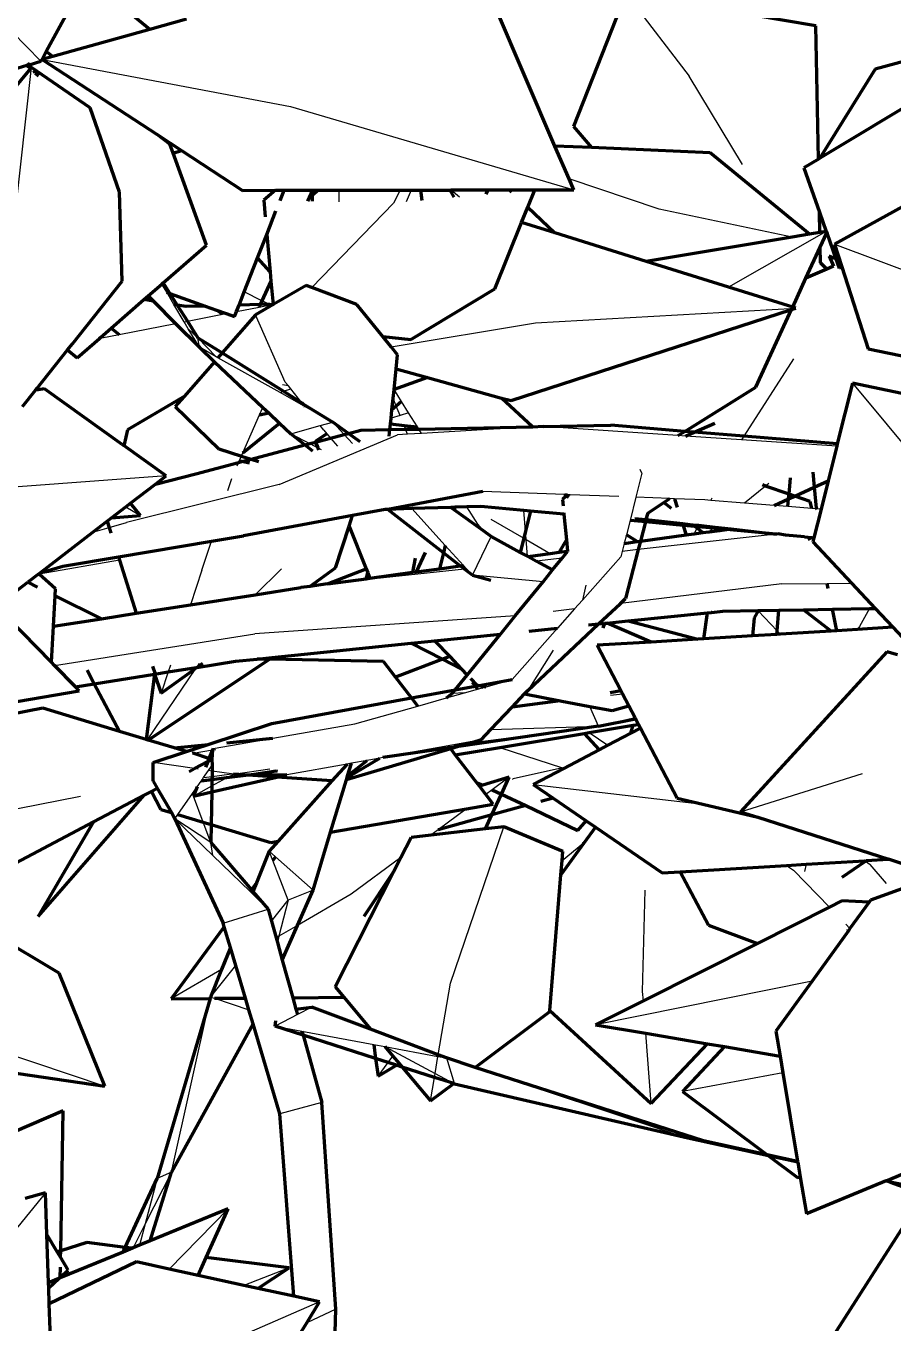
# Model space of a CAD drawing. Header units: millimetres. Extents: x 4307 to 31003, y 2809 to 20009.
# Drawn here: x 7065 to 7125.1, y 7871.9 to 7961.8 of the extents above; entities that cross this region are included whole.
import ezdxf

# ---------------------------------------------------------------- set-up
doc = ezdxf.new("R2010")
doc.units = ezdxf.units.MM
doc.layers.add('ProfileEdges', color=7, linetype='Continuous')

msp = doc.modelspace()

# ---------------------------------------------------------------- linework, layer by layer
for p, q in [((7066.012, 7959.358), (7061.612, 7963.813)), ((7106.583, 7964.051), (7110.988, 7958.329)), ((7066.105, 7959.484), (7083.318, 7956.216)), ((7064.2, 7948.463), (7065.347, 7958.92)), ((7114.673, 7952.21), (7110.988, 7958.329)), ((7083.318, 7956.216), (7102.972, 7950.451)), ((7108.899, 7949.116), (7102.646, 7951.208)), ((7086.694, 7949.61), (7086.694, 7950.419)), ((7090.927, 7950.428), (7090.458, 7949.52)), ((7091.69, 7950.429), (7091.344, 7949.605)), ((7094.461, 7950.435), (7095.039, 7949.963)), ((7084.792, 7943.679), (7090.458, 7949.52)), ((7118.116, 7947.171), (7108.899, 7949.116)), ((7120.488, 7947.565), (7113.695, 7943.707)), ((7121.062, 7946.682), (7130.467, 7943.16)), ((7121.381, 7945.024), (7121.548, 7945.176)), ((7074.734, 7943.339), (7074.394, 7943.911)), ((7075.239, 7942.489), (7074.734, 7943.339)), ((7081.344, 7942.758), (7080.114, 7943.375)), ((7075.948, 7941.296), (7075.239, 7942.489)), ((7079.576, 7942.007), (7081.141, 7942.314)), ((7081.141, 7942.314), (7081.922, 7942.467)), ((7081.843, 7942.507), (7081.344, 7942.758)), ((7100.31, 7941.213), (7118.387, 7942.242)), ((7075.948, 7941.296), (7076.172, 7941.34)), ((7076.172, 7941.34), (7078.597, 7941.815)), ((7078.597, 7941.815), (7078.854, 7941.866)), ((7082.959, 7937.115), (7080.897, 7941.779)), ((7071.432, 7940.411), (7075.357, 7941.18)), ((7076.235, 7940.813), (7075.948, 7941.296)), ((7076.905, 7940.177), (7076.235, 7940.813)), ((7077.001, 7939.525), (7076.235, 7940.813)), ((7090.296, 7939.563), (7100.31, 7941.213)), ((7068.198, 7939.777), (7068.309, 7939.799)), ((7070.071, 7940.144), (7070.241, 7940.178)), ((7070.241, 7940.178), (7070.146, 7940.21)), ((7070.241, 7940.178), (7071.432, 7940.411)), ((7078.166, 7938.873), (7076.905, 7940.177)), ((7077.001, 7939.525), (7076.905, 7940.177)), ((7078.166, 7938.873), (7077.001, 7939.525)), ((7078.292, 7938.802), (7078.166, 7938.873)), ((7082.598, 7936.394), (7078.292, 7938.802)), ((7118.208, 7938.717), (7114.759, 7933.36)), ((7083.178, 7936.843), (7082.779, 7936.933)), ((7083.178, 7936.843), (7082.959, 7937.115)), ((7083.338, 7936.643), (7083.178, 7936.843)), ((7122.307, 7937.048), (7127.516, 7930.757)), ((7082.598, 7936.394), (7082.842, 7936.476)), ((7084.117, 7935.544), (7082.598, 7936.394)), ((7082.842, 7936.476), (7083.338, 7936.643)), ((7084.109, 7935.686), (7083.338, 7936.643)), ((7090.661, 7935.449), (7090.442, 7935.992)), ((7091.028, 7935.771), (7090.516, 7936.596)), ((7081.171, 7934.842), (7081.399, 7935.36)), ((7084.247, 7935.471), (7084.117, 7935.544)), ((7084.247, 7935.471), (7084.181, 7935.596)), ((7084.247, 7935.471), (7086.265, 7934.342)), ((7090.921, 7934.802), (7090.661, 7935.449)), ((7091.515, 7934.986), (7091.028, 7935.771)), ((7080.015, 7932.207), (7081.171, 7934.842)), ((7085.389, 7934.096), (7086.265, 7934.342)), ((7086.265, 7934.342), (7087.053, 7933.476)), ((7090.921, 7934.802), (7090.304, 7934.61)), ((7091.515, 7934.986), (7090.921, 7934.802)), ((7092.126, 7934.002), (7091.515, 7934.986)), ((7082.548, 7930.01), (7090.749, 7933.466)), ((7083.342, 7933.521), (7085.389, 7934.096)), ((7083.342, 7933.521), (7084.661, 7932.846)), ((7085.639, 7933.785), (7085.389, 7934.096)), ((7085.639, 7933.785), (7085.852, 7933.53)), ((7085.852, 7933.53), (7086.105, 7933.227)), ((7086.105, 7933.227), (7086.578, 7932.66)), ((7087.053, 7933.476), (7087.614, 7932.86)), ((7091.444, 7933.505), (7090.749, 7933.466)), ((7091.308, 7933.842), (7091.2, 7934.11)), ((7091.444, 7933.505), (7091.308, 7933.842)), ((7092.401, 7933.558), (7091.444, 7933.505)), ((7092.214, 7933.86), (7092.126, 7934.002)), ((7092.401, 7933.558), (7092.214, 7933.86)), ((7100.11, 7934.018), (7092.401, 7933.558)), ((7110.198, 7933.403), (7100.848, 7934.032)), ((7110.716, 7933.368), (7110.198, 7933.403)), ((7114.596, 7933.107), (7110.716, 7933.368)), ((7114.759, 7933.36), (7114.596, 7933.107)), ((7071.732, 7932.729), (7071.77, 7932.742)), ((7084.661, 7932.846), (7085.213, 7932.564)), ((7085.213, 7932.564), (7085.45, 7932.443)), ((7121.213, 7932.662), (7114.596, 7933.107)), ((7079.625, 7931.318), (7079.725, 7931.546)), ((7079.725, 7931.546), (7079.767, 7931.642)), ((7079.767, 7931.642), (7079.917, 7931.983)), ((7079.917, 7931.983), (7080.015, 7932.207)), ((7074.691, 7930.611), (7063.151, 7929.751)), ((7107.696, 7930.798), (7107.279, 7929.131)), ((7107.696, 7930.798), (7107.57, 7931.056)), ((7082.548, 7930.01), (7071.957, 7927.38)), ((7078.978, 7929.593), (7079.252, 7930.438)), ((7116.276, 7929.908), (7114.816, 7928.725)), ((7116.493, 7930.085), (7116.276, 7929.908)), ((7102.32, 7929.32), (7096.657, 7929.536)), ((7102.19, 7928.976), (7102.525, 7929.187)), ((7102.55, 7929.311), (7102.32, 7929.32)), ((7102.525, 7929.187), (7102.712, 7929.305)), ((7102.712, 7929.305), (7102.55, 7929.311)), ((7106.107, 7929.176), (7102.712, 7929.305)), ((7107.279, 7929.131), (7106.876, 7927.523)), ((7109.647, 7929.04), (7107.279, 7929.131)), ((7109.969, 7929.028), (7109.647, 7929.04)), ((7112.053, 7928.949), (7109.969, 7929.028)), ((7112.484, 7928.914), (7112.053, 7928.949)), ((7112.484, 7928.914), (7112.567, 7929.08)), ((7114.816, 7928.725), (7112.484, 7928.914)), ((7116.878, 7928.558), (7114.816, 7928.725)), ((7071.909, 7928.472), (7072.923, 7927.868)), ((7091.732, 7928.34), (7094.058, 7925.787)), ((7096.311, 7927.257), (7095.563, 7928.463)), ((7099.51, 7928.214), (7099.506, 7928.26)), ((7099.622, 7926.767), (7099.51, 7928.214)), ((7117.829, 7928.481), (7116.878, 7928.558)), ((7119.479, 7928.347), (7117.829, 7928.481)), ((7119.841, 7928.318), (7119.479, 7928.347)), ((7120.124, 7928.295), (7119.841, 7928.318)), ((7069.612, 7926.705), (7070.743, 7927.03)), ((7070.743, 7927.03), (7071.957, 7927.38)), ((7096.716, 7926.79), (7096.311, 7927.257)), ((7097.211, 7927.619), (7099.504, 7926.285)), ((7106.876, 7927.523), (7106.627, 7926.53)), ((7111.33, 7926.592), (7111.525, 7926.985)), ((7111.525, 7926.985), (7111.574, 7927.083)), ((7111.574, 7927.083), (7111.623, 7927.182)), ((7112.663, 7926.98), (7112.357, 7926.732)), ((7112.761, 7927.059), (7112.663, 7926.98)), ((7077.184, 7924.073), (7077.837, 7926.08)), ((7095.94, 7923.72), (7097.236, 7926.414)), ((7099.504, 7926.285), (7099.666, 7926.191)), ((7099.666, 7926.191), (7099.622, 7926.767)), ((7099.666, 7926.191), (7101.328, 7925.225)), ((7099.756, 7925.041), (7099.666, 7926.191)), ((7106.627, 7926.53), (7106.476, 7925.928)), ((7117.009, 7926.573), (7107.442, 7925.496)), ((7094.058, 7925.787), (7095.318, 7924.403)), ((7106.337, 7925.371), (7106.244, 7925.002)), ((7106.476, 7925.928), (7106.337, 7925.371)), ((7107.442, 7925.496), (7106.337, 7925.371)), ((7071.452, 7924.769), (7065.9, 7923.795)), ((7095.318, 7924.403), (7095.543, 7924.156)), ((7102.163, 7924.902), (7100.379, 7924.701)), ((7106.244, 7925.002), (7103.582, 7922.002)), ((7077.184, 7924.073), (7076.384, 7921.668)), ((7080.864, 7922.367), (7082.699, 7924.164)), ((7095.4, 7924.14), (7085.895, 7923.115)), ((7095.543, 7924.156), (7095.4, 7924.14)), ((7095.543, 7924.156), (7095.94, 7923.72)), ((7100.839, 7923.272), (7095.94, 7923.72)), ((7103.818, 7923.037), (7103.582, 7922.002)), ((7117.394, 7923.114), (7106.203, 7921.763)), ((7117.394, 7923.114), (7120.546, 7923.158)), ((7120.546, 7923.158), (7122.233, 7923.181)), ((7103.582, 7922.002), (7103.03, 7921.38)), ((7106.203, 7921.763), (7106.066, 7921.747)), ((7098.909, 7920.897), (7080.854, 7919.655)), ((7103.03, 7921.38), (7101.552, 7921.202)), ((7103.03, 7921.38), (7101.85, 7920.051)), ((7115.756, 7921.246), (7115.731, 7921.271)), ((7117.08, 7919.868), (7115.756, 7921.246)), ((7123.49, 7921.41), (7122.794, 7920.166)), ((7101.85, 7920.051), (7098.698, 7916.5)), ((7104.985, 7920.298), (7105.075, 7920.382)), ((7117.302, 7919.637), (7117.08, 7919.868)), ((7122.794, 7920.166), (7122.654, 7919.963)), ((7066.956, 7917.461), (7080.854, 7919.655)), ((7101.545, 7918.527), (7099.784, 7915.734)), ((7076.744, 7917.265), (7073.375, 7912.316)), ((7074.992, 7917.485), (7074.834, 7917.011)), ((7076.974, 7917.604), (7076.834, 7917.33)), ((7074.834, 7917.011), (7074.347, 7915.547)), ((7096.892, 7915.989), (7098.698, 7916.5)), ((7094.143, 7915.211), (7095.384, 7915.562)), ((7095.384, 7915.562), (7094.547, 7915.53)), ((7095.384, 7915.562), (7096.303, 7915.822)), ((7096.303, 7915.822), (7096.557, 7915.894)), ((7096.557, 7915.894), (7096.892, 7915.989)), ((7105.522, 7915.415), (7106.359, 7915.492)), ((7087.782, 7913.412), (7092.153, 7914.648)), ((7092.153, 7914.648), (7094.143, 7915.211)), ((7104.697, 7913.247), (7104.098, 7914.628)), ((7107.229, 7913.828), (7104.697, 7913.247)), ((7082.103, 7912.428), (7087.782, 7913.412)), ((7095.961, 7912.131), (7104.697, 7913.247)), ((7097.22, 7913.017), (7104.697, 7913.247)), ((7104.042, 7912.81), (7105.339, 7911.938)), ((7077.914, 7911.608), (7078.137, 7911.646)), ((7077.957, 7911.71), (7082.103, 7912.428)), ((7094.269, 7911.895), (7089.731, 7911.078)), ((7094.658, 7911.965), (7094.269, 7911.895)), ((7096.548, 7912.305), (7094.658, 7911.965)), ((7094.658, 7911.965), (7095.961, 7912.131)), ((7097.837, 7911.782), (7102.184, 7910.358)), ((7076.675, 7910.318), (7073.808, 7910.732)), ((7076.57, 7911.383), (7077.914, 7911.608)), ((7088.644, 7910.883), (7087.548, 7910.685)), ((7089.511, 7911.039), (7088.644, 7910.883)), ((7089.731, 7911.078), (7089.511, 7911.039)), ((7076.92, 7910.283), (7076.675, 7910.318)), ((7077.295, 7909.684), (7077.64, 7910.179)), ((7077.64, 7910.179), (7077.894, 7910.543)), ((7077.886, 7910.143), (7077.64, 7910.179)), ((7077.879, 7909.764), (7079.239, 7909.948)), ((7079.239, 7909.948), (7077.886, 7910.143)), ((7079.038, 7909.749), (7079.368, 7909.93)), ((7080.111, 7909.878), (7079.038, 7909.749)), ((7079.368, 7909.93), (7079.239, 7909.948)), ((7079.368, 7909.93), (7081.883, 7910.307)), ((7082.336, 7910.145), (7080.111, 7909.878)), ((7087.246, 7910.631), (7083.076, 7909.881)), ((7087.548, 7910.685), (7087.246, 7910.631)), ((7102.184, 7910.358), (7098.764, 7909.595)), ((7102.184, 7910.358), (7102.278, 7910.327)), ((7114.531, 7907.324), (7123.011, 7909.962)), ((7075.514, 7907.131), (7076.859, 7909.059)), ((7076.591, 7908.411), (7077.866, 7909.108)), ((7076.859, 7909.059), (7077.128, 7909.445)), ((7077.128, 7909.445), (7077.185, 7909.527)), ((7077.185, 7909.527), (7077.295, 7909.684)), ((7077.876, 7909.61), (7077.185, 7909.527)), ((7077.295, 7909.684), (7077.879, 7909.764)), ((7077.866, 7909.108), (7078.891, 7909.669)), ((7079.038, 7909.749), (7077.876, 7909.61)), ((7078.891, 7909.669), (7079.038, 7909.749)), ((7098.485, 7909.717), (7097.31, 7908.845)), ((7098.715, 7909.589), (7098.764, 7909.595)), ((7100.161, 7909.213), (7111.934, 7907.841)), ((7061.015, 7906.885), (7068.753, 7908.41)), ((7077.264, 7906.605), (7076.591, 7908.411)), ((7097.31, 7908.845), (7096.866, 7908.515)), ((7095.532, 7907.526), (7093.567, 7906.068)), ((7075.308, 7906.835), (7075.514, 7907.131)), ((7077.792, 7905.19), (7075.308, 7906.835)), ((7077.93, 7904.292), (7075.308, 7906.835)), ((7077.792, 7905.19), (7077.264, 7906.605)), ((7094.411, 7895.426), (7098.124, 7906.275)), ((7093.567, 7906.068), (7093.068, 7905.698)), ((7077.93, 7904.292), (7077.792, 7905.19)), ((7082.098, 7903.939), (7081.848, 7904.585)), ((7081.848, 7904.585), (7082.287, 7904.196)), ((7102.161, 7903.935), (7103.591, 7905.116)), ((7080.515, 7901.785), (7077.93, 7904.292)), ((7083.169, 7901.179), (7082.098, 7903.939)), ((7082.287, 7904.196), (7084.887, 7901.892)), ((7090.98, 7904.149), (7087.539, 7901.596)), ((7117.74, 7903.598), (7118.214, 7903.28)), ((7119.089, 7903.679), (7118.977, 7903.169)), ((7123.198, 7903.884), (7123.532, 7903.653)), ((7124.666, 7902.339), (7123.532, 7903.653)), ((7118.214, 7903.28), (7120.703, 7900.699)), ((7080.662, 7901.644), (7080.515, 7901.785)), ((7084.887, 7901.892), (7083.169, 7901.179)), ((7107.75, 7894.854), (7107.936, 7901.873)), ((7081.763, 7900.576), (7080.662, 7901.644)), ((7081.999, 7899.727), (7083.169, 7901.179)), ((7083.169, 7901.179), (7082.524, 7898.688)), ((7087.539, 7901.596), (7083.809, 7899.433)), ((7078.653, 7899.588), (7081.763, 7900.576)), ((7083.809, 7899.433), (7082.524, 7898.688)), ((7121.841, 7899.519), (7122.133, 7899.215)), ((7082.524, 7898.688), (7082.321, 7898.571)), ((7082.524, 7898.688), (7082.41, 7898.25)), ((7078.537, 7896.377), (7075.056, 7894.358)), ((7077.769, 7894.473), (7079.528, 7896.657)), ((7119.498, 7895.579), (7104.475, 7892.547)), ((7093.57, 7890.467), (7094.411, 7895.426)), ((7107.799, 7894.217), (7107.75, 7894.854)), ((7075.066, 7882.337), (7077.748, 7894.381)), ((7077.769, 7894.473), (7078.04, 7894.383)), ((7078.04, 7894.383), (7080.442, 7893.59)), ((7084.801, 7893.769), (7083.802, 7893.253)), ((7083.802, 7893.253), (7082.268, 7892.461)), ((7082.268, 7892.461), (7084.118, 7892.116)), ((7084.118, 7892.116), (7089.094, 7891.19)), ((7108.353, 7887.084), (7107.975, 7891.955)), ((7089.094, 7891.19), (7089.868, 7891.046)), ((7089.868, 7891.046), (7093.35, 7889.169)), ((7089.868, 7891.046), (7093.552, 7890.36)), ((7063.058, 7890.764), (7070.453, 7888.3)), ((7090.1, 7889.928), (7090.431, 7890.374)), ((7093.35, 7889.169), (7093.552, 7890.36)), ((7093.552, 7890.36), (7094.149, 7890.249)), ((7094.149, 7890.249), (7094.682, 7888.503)), ((7089.402, 7888.987), (7090.1, 7889.928)), ((7093.303, 7888.893), (7093.35, 7889.169)), ((7093.35, 7889.169), (7094.642, 7888.473)), ((7096.137, 7889.588), (7110.313, 7884.872)), ((7117.475, 7889.21), (7110.511, 7887.93)), ((7093.027, 7887.269), (7093.303, 7888.893)), ((7094.682, 7888.503), (7094.701, 7888.441)), ((7085.501, 7887.152), (7082.592, 7886.38)), ((7110.313, 7884.872), (7111.977, 7884.492)), ((7110.313, 7884.872), (7110.88, 7884.683)), ((7110.88, 7884.683), (7111.977, 7884.492)), ((7075.066, 7882.337), (7073.248, 7878.736)), ((7075.066, 7882.337), (7074.083, 7881.9)), ((7074.083, 7881.9), (7073.248, 7878.736)), ((7066.322, 7880.894), (7060.318, 7873.512)), ((7074.906, 7875.613), (7078.994, 7879.79)), ((7073.248, 7878.736), (7072.409, 7877.075)), ((7073.248, 7878.736), (7072.858, 7877.26)), ((7083.235, 7875.699), (7080.095, 7874.478)), ((7085.34, 7873.331), (7076.204, 7869.373)), ((7086.466, 7872.823), (7084.446, 7871.871))]:
    msp.add_line(p, q)
at = {"layer": 'ProfileEdges', "lineweight": 211}
for p, q in [((7073.573, 7961.569), (7068.886, 7965.392)), ((7106.583, 7964.051), (7102.952, 7954.829)), ((7119.756, 7961.81), (7106.583, 7964.051)), ((7066.374, 7960.027), (7067.983, 7963)), ((7101.666, 7953.483), (7097.533, 7963.079)), ((7076.108, 7962.277), (7073.573, 7961.569)), ((7073.573, 7961.569), (7066.83, 7959.686)), ((7119.943, 7952.577), (7119.756, 7961.81)), ((7129.626, 7960.368), (7123.886, 7958.822)), ((7065.197, 7959.119), (7066.012, 7959.358)), ((7066.012, 7959.358), (7066.105, 7959.484)), ((7066.105, 7959.484), (7066.374, 7960.027)), ((7066.83, 7959.686), (7066.105, 7959.484)), ((7066.105, 7959.484), (7074.08, 7954.273)), ((7066.83, 7959.686), (7066.374, 7960.027)), ((7062.912, 7958.448), (7065.032, 7959.084)), ((7065.29, 7958.851), (7063.386, 7956.565)), ((7065.032, 7959.084), (7065.197, 7959.119)), ((7065.032, 7959.084), (7065.29, 7958.851)), ((7065.197, 7959.119), (7065.102, 7959.232)), ((7065.347, 7958.92), (7065.197, 7959.119)), ((7065.347, 7958.92), (7065.29, 7958.851)), ((7069.427, 7956.124), (7065.347, 7958.92)), ((7065.607, 7958.564), (7065.535, 7958.717)), ((7065.607, 7958.564), (7065.845, 7958.349)), ((7123.886, 7958.822), (7120.035, 7952.632)), ((7128.526, 7957.749), (7120.035, 7952.632)), ((7071.463, 7950.274), (7069.427, 7956.124)), ((7102.952, 7954.829), (7104.198, 7953.37)), ((7074.956, 7953.619), (7074.08, 7954.273)), ((7074.08, 7954.273), (7075.762, 7953.174)), ((7075.185, 7952.984), (7074.956, 7953.619)), ((7075.185, 7952.984), (7075.762, 7953.174)), ((7075.762, 7953.174), (7079.997, 7950.406)), ((7104.198, 7953.37), (7101.666, 7953.483)), ((7102.646, 7951.208), (7101.666, 7953.483)), ((7112.441, 7953.004), (7104.198, 7953.37)), ((7077.489, 7946.609), (7075.185, 7952.984)), ((7119.314, 7947.37), (7112.441, 7953.004)), ((7119.943, 7952.577), (7118.94, 7951.972)), ((7120.035, 7952.632), (7119.943, 7952.577)), ((7102.972, 7950.451), (7102.646, 7951.208)), ((7118.94, 7951.972), (7120.018, 7948.905)), ((7079.997, 7950.406), (7082.287, 7950.411)), ((7082.287, 7950.411), (7081.462, 7949.735)), ((7082.287, 7950.411), (7082.877, 7950.412)), ((7082.601, 7949.708), (7082.877, 7950.412)), ((7082.877, 7950.412), (7084.838, 7950.416)), ((7084.838, 7950.416), (7084.494, 7949.662)), ((7085.26, 7950.417), (7084.832, 7950.053)), ((7084.838, 7950.416), (7085.26, 7950.417)), ((7085.26, 7950.417), (7086.694, 7950.419)), ((7086.694, 7950.419), (7090.927, 7950.428)), ((7090.927, 7950.428), (7091.69, 7950.429)), ((7091.69, 7950.429), (7092.371, 7950.43)), ((7092.371, 7950.43), (7094.38, 7950.434)), ((7092.464, 7949.714), (7092.371, 7950.43)), ((7094.38, 7950.434), (7094.461, 7950.435)), ((7094.38, 7950.434), (7094.659, 7949.927)), ((7094.461, 7950.435), (7097.046, 7950.44)), ((7096.903, 7950.144), (7097.046, 7950.44)), ((7097.046, 7950.44), (7098.504, 7950.442)), ((7098.504, 7950.442), (7100.261, 7950.446)), ((7098.504, 7950.442), (7098.642, 7950.312)), ((7099.777, 7949.243), (7100.261, 7950.446)), ((7100.261, 7950.446), (7102.972, 7950.451)), ((7071.649, 7944.118), (7071.463, 7950.274)), ((7081.462, 7949.735), (7081.567, 7948.57)), ((7084.832, 7950.053), (7084.816, 7949.655)), ((7126.461, 7949.655), (7121.062, 7946.682)), ((7081.676, 7947.354), (7082.314, 7948.978)), ((7099.352, 7948.187), (7099.777, 7949.243)), ((7099.777, 7949.243), (7101.667, 7947.464)), ((7120.046, 7947.492), (7120.018, 7948.905)), ((7120.018, 7948.905), (7120.488, 7947.565)), ((7097.496, 7943.573), (7099.352, 7948.187)), ((7101.667, 7947.464), (7099.352, 7948.187)), ((7081.035, 7945.721), (7081.676, 7947.354)), ((7081.676, 7947.354), (7081.91, 7944.754)), ((7107.995, 7945.487), (7101.667, 7947.464)), ((7118.116, 7947.171), (7107.995, 7945.487)), ((7119.314, 7947.37), (7118.116, 7947.171)), ((7120.046, 7947.492), (7119.314, 7947.37)), ((7120.488, 7947.565), (7120.046, 7947.492)), ((7120.067, 7946.461), (7120.526, 7947.459)), ((7120.581, 7947.581), (7120.488, 7947.565)), ((7120.526, 7947.459), (7120.581, 7947.581)), ((7120.526, 7947.459), (7121.157, 7945.663)), ((7074.495, 7944), (7077.489, 7946.609)), ((7119.08, 7944.31), (7120.067, 7946.461)), ((7120.089, 7945.378), (7120.067, 7946.461)), ((7120.696, 7945.85), (7120.995, 7945.149)), ((7121.157, 7945.663), (7120.696, 7945.85)), ((7121.062, 7946.682), (7121.548, 7945.176)), ((7080.114, 7943.375), (7081.035, 7945.721)), ((7081.91, 7944.754), (7081.035, 7945.721)), ((7113.695, 7943.707), (7107.995, 7945.487)), ((7120.537, 7944.949), (7119.08, 7944.31)), ((7120.537, 7944.949), (7120.089, 7945.378)), ((7120.995, 7945.149), (7120.537, 7944.949)), ((7121.157, 7945.663), (7121.381, 7945.024)), ((7121.381, 7945.024), (7121.572, 7945.1)), ((7121.548, 7945.176), (7121.572, 7945.1)), ((7121.572, 7945.1), (7123.405, 7939.414)), ((7068.198, 7939.777), (7071.649, 7944.118)), ((7081.967, 7944.123), (7081.344, 7942.758)), ((7081.91, 7944.754), (7081.967, 7944.123)), ((7081.967, 7944.123), (7082.112, 7942.504)), ((7118.163, 7942.312), (7119.08, 7944.31)), ((7073.456, 7943.094), (7074.394, 7943.911)), ((7074.394, 7943.911), (7074.495, 7944)), ((7074.495, 7944), (7074.964, 7943.257)), ((7074.734, 7943.339), (7074.964, 7943.257)), ((7074.964, 7943.257), (7075.472, 7942.451)), ((7074.964, 7943.257), (7077.4, 7942.386)), ((7079.751, 7942.452), (7080.114, 7943.375)), ((7084.42, 7943.819), (7082.168, 7942.515)), ((7084.792, 7943.679), (7084.42, 7943.819)), ((7087.915, 7942.504), (7084.792, 7943.679)), ((7091.664, 7940.072), (7097.496, 7943.573)), ((7118.163, 7942.312), (7113.695, 7943.707)), ((7070.879, 7940.848), (7073.155, 7942.832)), ((7073.155, 7942.832), (7073.456, 7943.094)), ((7073.825, 7942.722), (7073.155, 7942.832)), ((7073.456, 7943.094), (7073.825, 7942.722)), ((7073.825, 7942.722), (7075.357, 7941.18)), ((7075.472, 7942.451), (7075.239, 7942.489)), ((7076.091, 7942.349), (7075.472, 7942.451)), ((7075.472, 7942.451), (7076.172, 7941.34)), ((7077.4, 7942.386), (7076.091, 7942.349)), ((7077.4, 7942.386), (7078.183, 7942.106)), ((7079.576, 7942.007), (7079.751, 7942.452)), ((7081.222, 7942.49), (7079.751, 7942.452)), ((7082.112, 7942.504), (7080.897, 7941.779)), ((7081.222, 7942.49), (7081.141, 7942.314)), ((7081.344, 7942.758), (7081.222, 7942.49)), ((7081.843, 7942.507), (7081.222, 7942.49)), ((7081.922, 7942.467), (7081.843, 7942.507)), ((7082.112, 7942.504), (7081.922, 7942.467)), ((7082.168, 7942.515), (7082.112, 7942.504)), ((7089.721, 7940.274), (7087.915, 7942.504)), ((7118.086, 7942.145), (7118.387, 7942.242)), ((7118.387, 7942.242), (7118.163, 7942.312)), ((7076.172, 7941.34), (7076.905, 7940.177)), ((7078.597, 7941.815), (7078.183, 7942.106)), ((7078.183, 7942.106), (7078.854, 7941.866)), ((7080.897, 7941.779), (7078.581, 7939.132)), ((7078.854, 7941.866), (7079.439, 7941.657)), ((7079.439, 7941.657), (7079.576, 7942.007)), ((7098.629, 7935.826), (7118.086, 7942.145)), ((7115.613, 7936.758), (7118.086, 7942.145)), ((7070.146, 7940.21), (7070.879, 7940.848)), ((7070.879, 7940.848), (7071.432, 7940.411)), ((7075.357, 7941.18), (7077.001, 7939.525)), ((7067.851, 7939.34), (7068.198, 7939.777)), ((7068.529, 7938.8), (7070.071, 7940.144)), ((7070.071, 7940.144), (7070.146, 7940.21)), ((7076.905, 7940.177), (7078.581, 7939.132)), ((7077.001, 7939.525), (7078.053, 7938.529)), ((7089.721, 7940.274), (7091.664, 7940.072)), ((7090.296, 7939.563), (7089.721, 7940.274)), ((7090.744, 7939.01), (7090.296, 7939.563)), ((7065.739, 7936.683), (7067.851, 7939.34)), ((7067.851, 7939.34), (7068.529, 7938.8)), ((7078.581, 7939.132), (7078.292, 7938.802)), ((7078.581, 7939.132), (7082.842, 7936.476)), ((7090.645, 7938.024), (7090.744, 7939.01)), ((7123.405, 7939.414), (7127.104, 7938.661)), ((7078.053, 7938.529), (7075.937, 7936.11)), ((7078.053, 7938.529), (7081.399, 7935.36)), ((7090.516, 7936.596), (7090.645, 7938.024)), ((7090.645, 7938.024), (7092.823, 7937.424)), ((7092.823, 7937.424), (7090.516, 7936.596)), ((7092.823, 7937.424), (7097.969, 7936.008)), ((7122.307, 7937.048), (7121.254, 7932.826)), ((7126.176, 7936.231), (7122.307, 7937.048)), ((7064.728, 7935.411), (7065.643, 7936.563)), ((7065.643, 7936.563), (7065.739, 7936.683)), ((7065.819, 7936.585), (7065.643, 7936.563)), ((7065.819, 7936.585), (7065.739, 7936.683)), ((7066.262, 7936.643), (7065.819, 7936.585)), ((7071.654, 7932.784), (7066.262, 7936.643)), ((7075.937, 7936.11), (7072.012, 7933.81)), ((7075.937, 7936.11), (7075.332, 7935.419)), ((7082.842, 7936.476), (7084.109, 7935.686)), ((7090.361, 7935.186), (7090.442, 7935.992)), ((7090.442, 7935.992), (7090.516, 7936.596)), ((7097.969, 7936.008), (7098.629, 7935.826)), ((7100.11, 7934.018), (7097.969, 7936.008)), ((7110.67, 7933.696), (7115.613, 7936.758)), ((7075.332, 7935.419), (7078.356, 7932.476)), ((7081.399, 7935.36), (7081.809, 7934.972)), ((7084.109, 7935.686), (7084.181, 7935.596)), ((7084.117, 7935.544), (7084.181, 7935.596)), ((7084.181, 7935.596), (7086.265, 7934.342)), ((7084.247, 7935.471), (7084.277, 7935.477)), ((7090.304, 7934.61), (7090.361, 7935.186)), ((7090.661, 7935.449), (7090.361, 7935.186)), ((7091.028, 7935.771), (7090.661, 7935.449)), ((7080.015, 7932.207), (7082.551, 7934.27)), ((7081.171, 7934.842), (7081.809, 7934.972)), ((7081.809, 7934.972), (7082.551, 7934.27)), ((7082.551, 7934.27), (7083.342, 7933.521)), ((7087.353, 7933.555), (7086.265, 7934.342)), ((7090.225, 7933.82), (7090.265, 7934.219)), ((7090.265, 7934.219), (7090.304, 7934.61)), ((7090.265, 7934.219), (7091.2, 7934.11)), ((7111.331, 7933.641), (7112.754, 7934.273)), ((7072.012, 7933.81), (7071.781, 7932.788)), ((7084.323, 7932.757), (7083.342, 7933.521)), ((7085.852, 7933.53), (7085.04, 7932.996)), ((7085.058, 7932.951), (7086.105, 7933.227)), ((7086.105, 7933.227), (7087.053, 7933.476)), ((7087.053, 7933.476), (7087.353, 7933.555)), ((7087.353, 7933.555), (7088.206, 7933.78)), ((7088.167, 7932.967), (7087.353, 7933.555)), ((7088.206, 7933.78), (7090.225, 7933.82)), ((7090.178, 7933.356), (7090.225, 7933.82)), ((7090.225, 7933.82), (7091.308, 7933.842)), ((7091.2, 7934.11), (7092.126, 7934.002)), ((7091.308, 7933.842), (7092.214, 7933.86)), ((7092.214, 7933.86), (7100.11, 7934.018)), ((7100.137, 7933.992), (7100.11, 7934.018)), ((7100.848, 7934.032), (7100.137, 7933.992)), ((7100.848, 7934.032), (7105.546, 7934.116)), ((7110.67, 7933.696), (7105.546, 7934.116)), ((7110.198, 7933.403), (7110.67, 7933.696)), ((7111.331, 7933.641), (7110.67, 7933.696)), ((7110.716, 7933.368), (7111.331, 7933.641)), ((7114.759, 7933.36), (7111.331, 7933.641)), ((7121.254, 7932.826), (7114.759, 7933.36)), ((7071.654, 7932.784), (7071.781, 7932.788)), ((7071.732, 7932.729), (7071.654, 7932.784)), ((7071.762, 7932.707), (7071.732, 7932.729)), ((7071.77, 7932.742), (7071.762, 7932.707)), ((7074.691, 7930.611), (7071.762, 7932.707)), ((7071.781, 7932.788), (7071.77, 7932.742)), ((7078.356, 7932.476), (7079.917, 7931.983)), ((7080.584, 7931.773), (7084.323, 7932.757)), ((7084.323, 7932.757), (7084.661, 7932.846)), ((7084.872, 7932.331), (7084.323, 7932.757)), ((7084.661, 7932.846), (7085.058, 7932.951)), ((7085.04, 7932.996), (7085.058, 7932.951)), ((7085.058, 7932.951), (7085.213, 7932.564)), ((7085.213, 7932.564), (7085.275, 7932.409)), ((7121.213, 7932.662), (7120.613, 7930.256)), ((7121.254, 7932.826), (7121.213, 7932.662)), ((7076.75, 7930.763), (7079.725, 7931.546)), ((7079.725, 7931.546), (7079.941, 7931.603)), ((7079.941, 7931.603), (7079.767, 7931.642)), ((7079.917, 7931.983), (7080.584, 7931.773)), ((7079.941, 7931.603), (7080.584, 7931.773)), ((7080.478, 7931.483), (7079.941, 7931.603)), ((7080.584, 7931.773), (7081.114, 7931.605)), ((7073.952, 7930.043), (7076.75, 7930.763)), ((7073.952, 7930.043), (7074.691, 7930.611)), ((7119.565, 7930.87), (7119.656, 7929.821)), ((7072.23, 7928.719), (7073.952, 7930.043)), ((7116.276, 7929.908), (7116.075, 7929.978)), ((7117.904, 7929.345), (7116.276, 7929.908)), ((7117.904, 7929.345), (7118.001, 7930.47)), ((7118.304, 7929.206), (7119.656, 7929.821)), ((7119.656, 7929.821), (7120.613, 7930.256)), ((7119.656, 7929.821), (7119.781, 7928.371)), ((7120.613, 7930.256), (7120.124, 7928.295)), ((7096.657, 7929.536), (7090.069, 7928.287)), ((7102.461, 7929.228), (7102.19, 7928.976)), ((7102.19, 7928.976), (7102.232, 7928.544)), ((7102.461, 7929.228), (7102.32, 7929.32)), ((7102.55, 7929.311), (7102.461, 7929.228)), ((7102.525, 7929.187), (7102.461, 7929.228)), ((7102.628, 7929.12), (7102.525, 7929.187)), ((7108.099, 7928.02), (7109.216, 7928.756)), ((7109.216, 7928.756), (7109.647, 7929.04)), ((7109.761, 7928.338), (7109.216, 7928.756)), ((7109.969, 7929.028), (7110.155, 7928.443)), ((7116.878, 7928.558), (7117.875, 7929.011)), ((7117.829, 7928.481), (7117.875, 7929.011)), ((7117.875, 7929.011), (7117.904, 7929.345)), ((7117.875, 7929.011), (7118.304, 7929.206)), ((7118.304, 7929.206), (7117.904, 7929.345)), ((7119.379, 7928.835), (7118.304, 7929.206)), ((7119.479, 7928.347), (7119.379, 7928.835)), ((7070.914, 7927.707), (7071.909, 7928.472)), ((7070.914, 7927.707), (7072.923, 7927.868)), ((7071.909, 7928.472), (7072.23, 7928.719)), ((7072.923, 7927.868), (7072.23, 7928.719)), ((7087.627, 7927.861), (7080.054, 7926.456)), ((7087.389, 7927.122), (7087.627, 7927.861)), ((7089.897, 7928.282), (7087.627, 7927.861)), ((7090.069, 7928.287), (7089.897, 7928.282)), ((7091.732, 7928.34), (7090.069, 7928.287)), ((7093.932, 7925.282), (7090.069, 7928.287)), ((7094.45, 7928.427), (7091.732, 7928.34)), ((7094.72, 7928.436), (7094.45, 7928.427)), ((7094.677, 7928.264), (7094.45, 7928.427)), ((7094.72, 7928.436), (7094.677, 7928.264)), ((7096.716, 7926.79), (7094.677, 7928.264)), ((7095.563, 7928.463), (7094.72, 7928.436)), ((7096.526, 7928.493), (7095.563, 7928.463)), ((7099.51, 7928.214), (7096.526, 7928.493)), ((7099.964, 7928.171), (7099.51, 7928.214)), ((7099.964, 7928.171), (7099.622, 7926.767)), ((7099.977, 7928.224), (7099.964, 7928.171)), ((7102.289, 7927.953), (7099.964, 7928.171)), ((7102.28, 7928.044), (7102.289, 7927.953)), ((7102.289, 7927.953), (7102.461, 7926.173)), ((7108.099, 7928.02), (7107.983, 7927.575)), ((7120.124, 7928.295), (7119.631, 7926.318)), ((7119.781, 7928.371), (7119.841, 7928.318)), ((7069.612, 7926.705), (7070.605, 7927.469)), ((7070.605, 7927.469), (7070.914, 7927.707)), ((7070.605, 7927.469), (7070.743, 7927.03)), ((7070.743, 7927.03), (7070.868, 7926.63)), ((7086.456, 7924.226), (7087.389, 7927.122)), ((7087.389, 7927.122), (7088.567, 7924.175)), ((7107.943, 7927.423), (7106.876, 7927.523)), ((7107.213, 7927.658), (7107.983, 7927.575)), ((7107.943, 7927.423), (7107.594, 7926.081)), ((7107.983, 7927.575), (7107.943, 7927.423)), ((7110.557, 7927.178), (7107.943, 7927.423)), ((7107.983, 7927.575), (7110.518, 7927.301)), ((7110.518, 7927.301), (7110.557, 7927.178)), ((7110.518, 7927.301), (7111.211, 7927.227)), ((7110.557, 7927.178), (7110.768, 7926.515)), ((7111.374, 7927.101), (7110.557, 7927.178)), ((7111.374, 7927.101), (7111.211, 7927.227)), ((7111.211, 7927.227), (7111.623, 7927.182)), ((7111.525, 7926.985), (7111.374, 7927.101)), ((7111.574, 7927.083), (7111.374, 7927.101)), ((7111.931, 7926.674), (7111.525, 7926.985)), ((7112.663, 7926.98), (7111.574, 7927.083)), ((7111.623, 7927.182), (7112.761, 7927.059)), ((7113.282, 7926.922), (7112.663, 7926.98)), ((7112.761, 7927.059), (7113.425, 7926.988)), ((7113.081, 7926.831), (7113.282, 7926.922)), ((7113.282, 7926.922), (7113.425, 7926.988)), ((7113.559, 7926.896), (7113.282, 7926.922)), ((7113.425, 7926.988), (7113.873, 7926.939)), ((7113.559, 7926.896), (7113.873, 7926.939)), ((7113.873, 7926.939), (7117.009, 7926.573)), ((7065.95, 7923.89), (7069.612, 7926.705)), ((7071.383, 7924.989), (7077.837, 7926.08)), ((7077.837, 7926.08), (7080.054, 7926.456)), ((7097.236, 7926.414), (7096.716, 7926.79)), ((7097.236, 7926.414), (7099.266, 7925.307)), ((7099.504, 7926.285), (7099.266, 7925.307)), ((7099.622, 7926.767), (7099.504, 7926.285)), ((7102.461, 7926.173), (7101.966, 7925.312)), ((7102.461, 7926.173), (7102.536, 7925.39)), ((7106.476, 7925.928), (7107.368, 7926.05)), ((7107.368, 7926.05), (7106.627, 7926.53)), ((7107.368, 7926.05), (7107.594, 7926.081)), ((7107.594, 7926.081), (7107.442, 7925.496)), ((7107.594, 7926.081), (7110.768, 7926.515)), ((7110.768, 7926.515), (7111.33, 7926.592)), ((7111.33, 7926.592), (7111.931, 7926.674)), ((7111.931, 7926.674), (7112.357, 7926.732)), ((7112.357, 7926.732), (7113.081, 7926.831)), ((7113.081, 7926.831), (7113.559, 7926.896)), ((7117.009, 7926.573), (7113.559, 7926.896)), ((7117.136, 7926.587), (7117.009, 7926.573)), ((7117.656, 7926.493), (7117.136, 7926.587)), ((7117.656, 7926.493), (7117.659, 7926.531)), ((7118.979, 7926.388), (7117.656, 7926.493)), ((7118.979, 7926.388), (7119.489, 7926.333)), ((7119.489, 7926.333), (7119.208, 7926.203)), ((7119.489, 7926.333), (7119.631, 7926.318)), ((7119.631, 7926.318), (7119.559, 7926.03)), ((7119.559, 7926.03), (7122.233, 7923.181)), ((7092.657, 7925.288), (7092.047, 7923.956)), ((7093.932, 7925.282), (7093.655, 7924.176)), ((7094.058, 7925.787), (7093.932, 7925.282)), ((7095.1, 7924.373), (7093.932, 7925.282)), ((7099.266, 7925.307), (7099.756, 7925.041)), ((7099.801, 7925.016), (7101.328, 7925.225)), ((7101.328, 7925.225), (7101.966, 7925.312)), ((7101.966, 7925.312), (7102.536, 7925.39)), ((7102.163, 7924.902), (7102.539, 7925.364)), ((7102.536, 7925.39), (7102.539, 7925.364)), ((7107.442, 7925.496), (7106.557, 7922.096)), ((7065.95, 7923.89), (7067.541, 7924.339)), ((7067.541, 7924.339), (7071.383, 7924.989)), ((7071.383, 7924.989), (7071.452, 7924.769)), ((7071.452, 7924.769), (7072.61, 7921.08)), ((7084.672, 7922.948), (7086.456, 7924.226)), ((7091.96, 7924.913), (7091.795, 7923.922)), ((7093.655, 7924.176), (7095.1, 7924.373)), ((7095.1, 7924.373), (7095.318, 7924.403)), ((7095.4, 7924.14), (7095.1, 7924.373)), ((7099.756, 7925.041), (7099.801, 7925.016)), ((7099.801, 7925.016), (7100.379, 7924.701)), ((7100.379, 7924.701), (7101.503, 7924.088)), ((7101.503, 7924.088), (7102.163, 7924.902)), ((7065.866, 7923.825), (7065.095, 7923.233)), ((7065.866, 7923.825), (7065.95, 7923.89)), ((7065.9, 7923.795), (7065.866, 7923.825)), ((7067.031, 7922.771), (7065.9, 7923.795)), ((7085.895, 7923.115), (7088.567, 7924.175)), ((7085.895, 7923.115), (7088.577, 7923.482)), ((7088.567, 7924.175), (7088.687, 7923.876)), ((7088.577, 7923.482), (7088.687, 7923.876)), ((7088.577, 7923.482), (7088.831, 7923.516)), ((7088.687, 7923.876), (7088.831, 7923.516)), ((7088.831, 7923.516), (7091.795, 7923.922)), ((7091.795, 7923.922), (7092.047, 7923.956)), ((7092.047, 7923.956), (7093.655, 7924.176)), ((7095.94, 7923.72), (7095.4, 7924.14)), ((7095.94, 7923.72), (7097.228, 7923.386)), ((7100.839, 7923.272), (7101.503, 7924.088)), ((7066.736, 7917.686), (7061.724, 7922.812)), ((7064.119, 7922.482), (7065.095, 7923.233)), ((7065.095, 7923.233), (7065.785, 7922.893)), ((7067.003, 7922.291), (7067.031, 7922.771)), ((7080.864, 7922.367), (7084.034, 7922.861)), ((7084.672, 7922.948), (7084.034, 7922.861)), ((7085.895, 7923.115), (7084.672, 7922.948)), ((7098.909, 7920.897), (7100.839, 7923.272)), ((7120.621, 7922.794), (7120.546, 7923.158)), ((7122.233, 7923.181), (7123.888, 7921.417)), ((7066.881, 7920.187), (7067.003, 7922.291)), ((7067.003, 7922.291), (7070.215, 7920.707)), ((7072.61, 7921.08), (7076.384, 7921.668)), ((7076.384, 7921.668), (7080.864, 7922.367)), ((7104.691, 7920.343), (7106.203, 7921.763)), ((7106.203, 7921.763), (7106.557, 7922.096)), ((7066.881, 7920.187), (7070.215, 7920.707)), ((7070.215, 7920.707), (7072.61, 7921.08)), ((7097.891, 7919.645), (7098.909, 7920.897)), ((7106.748, 7920.554), (7112.257, 7921.12)), ((7111.992, 7919.313), (7112.257, 7921.12)), ((7112.257, 7921.12), (7112.507, 7921.146)), ((7112.54, 7921.137), (7112.507, 7921.146)), ((7112.54, 7921.137), (7113.31, 7921.228)), ((7113.31, 7921.228), (7115.731, 7921.271)), ((7115.491, 7920.77), (7115.361, 7919.519)), ((7115.756, 7921.246), (7115.491, 7920.77)), ((7115.731, 7921.271), (7115.77, 7921.272)), ((7115.77, 7921.272), (7115.756, 7921.246)), ((7115.77, 7921.272), (7117.205, 7921.298)), ((7117.08, 7919.868), (7117.205, 7921.298)), ((7117.205, 7921.298), (7118.905, 7921.328)), ((7118.905, 7921.328), (7120.915, 7921.364)), ((7120.83, 7919.852), (7118.905, 7921.328)), ((7120.915, 7921.364), (7123.49, 7921.41)), ((7121.221, 7919.876), (7120.915, 7921.364)), ((7123.49, 7921.41), (7123.888, 7921.417)), ((7123.888, 7921.417), (7125.112, 7920.113)), ((7066.736, 7917.686), (7066.881, 7920.187)), ((7099.784, 7915.734), (7104.691, 7920.343)), ((7099.881, 7919.849), (7101.85, 7920.051)), ((7103.995, 7920.271), (7104.691, 7920.343)), ((7104.691, 7920.343), (7105.075, 7920.382)), ((7105.01, 7920.076), (7105.132, 7920.388)), ((7105.075, 7920.382), (7105.132, 7920.388)), ((7105.132, 7920.388), (7105.278, 7920.403)), ((7105.278, 7920.403), (7106.748, 7920.554)), ((7108.34, 7919.09), (7105.278, 7920.403)), ((7106.748, 7920.554), (7111.585, 7919.288)), ((7117.059, 7919.622), (7117.08, 7919.868)), ((7120.83, 7919.852), (7117.302, 7919.637)), ((7121.221, 7919.876), (7120.83, 7919.852)), ((7122.654, 7919.963), (7121.221, 7919.876)), ((7125.112, 7920.113), (7122.654, 7919.963)), ((7125.112, 7920.113), (7126.797, 7918.318)), ((7082.062, 7918.019), (7091.692, 7919.008)), ((7091.692, 7919.008), (7093.323, 7919.176)), ((7091.692, 7919.008), (7093.878, 7917.894)), ((7093.323, 7919.176), (7097.891, 7919.645)), ((7093.323, 7919.176), (7094.367, 7918.078)), ((7095.581, 7916.801), (7097.891, 7919.645)), ((7108.34, 7919.09), (7104.595, 7918.862)), ((7104.595, 7918.862), (7106.236, 7915.727)), ((7111.585, 7919.288), (7108.34, 7919.09)), ((7111.992, 7919.313), (7111.585, 7919.288)), ((7115.361, 7919.519), (7111.992, 7919.313)), ((7117.059, 7919.622), (7115.361, 7919.519)), ((7117.302, 7919.637), (7117.059, 7919.622)), ((7081.02, 7917.912), (7082.062, 7918.019)), ((7081.875, 7917.895), (7082.062, 7918.019)), ((7094.367, 7918.078), (7093.878, 7917.894)), ((7094.367, 7918.078), (7095.168, 7917.236)), ((7124.683, 7918.414), (7114.531, 7907.324)), ((7125.429, 7918.194), (7124.683, 7918.414)), ((7066.956, 7917.461), (7066.736, 7917.686)), ((7068.4, 7915.984), (7066.956, 7917.461)), ((7069.214, 7917.138), (7069.715, 7916.194)), ((7073.447, 7912.295), (7081.875, 7917.895)), ((7073.762, 7917.411), (7073.903, 7916.963)), ((7074.347, 7915.547), (7076.744, 7917.265)), ((7074.834, 7917.011), (7076.782, 7917.322)), ((7076.744, 7917.265), (7076.782, 7917.322)), ((7076.782, 7917.322), (7076.834, 7917.33)), ((7076.834, 7917.33), (7079.505, 7917.757)), ((7076.834, 7917.33), (7077.239, 7917.62)), ((7079.505, 7917.757), (7081.02, 7917.912)), ((7081.875, 7917.895), (7081.02, 7917.912)), ((7089.782, 7917.734), (7081.875, 7917.895)), ((7090.605, 7916.663), (7089.782, 7917.734)), ((7093.878, 7917.894), (7090.605, 7916.663)), ((7093.878, 7917.894), (7095.168, 7917.236)), ((7095.168, 7917.236), (7095.581, 7916.801)), ((7068.4, 7915.984), (7069.715, 7916.194)), ((7069.715, 7916.194), (7073.89, 7916.86)), ((7069.715, 7916.194), (7071.465, 7912.895)), ((7073.89, 7916.86), (7073.308, 7912.337)), ((7073.89, 7916.86), (7074.834, 7917.011)), ((7073.903, 7916.963), (7073.89, 7916.86)), ((7073.89, 7916.86), (7074.347, 7915.547)), ((7091.717, 7915.215), (7090.605, 7916.663)), ((7094.744, 7915.772), (7095.581, 7916.801)), ((7095.814, 7916.556), (7096.235, 7916.113)), ((7095.932, 7916.299), (7096.142, 7916.03)), ((7096.413, 7916.079), (7098.698, 7916.5)), ((7062.327, 7914.633), (7068.673, 7915.704)), ((7068.673, 7915.704), (7068.4, 7915.984)), ((7091.717, 7915.215), (7094.744, 7915.772)), ((7094.143, 7915.211), (7094.547, 7915.53)), ((7094.547, 7915.53), (7094.744, 7915.772)), ((7094.744, 7915.772), (7096.142, 7916.03)), ((7096.142, 7916.03), (7096.413, 7916.079)), ((7096.142, 7916.03), (7096.303, 7915.822)), ((7096.235, 7916.113), (7096.413, 7916.079)), ((7096.413, 7916.079), (7096.639, 7916.037)), ((7096.639, 7916.037), (7096.557, 7915.894)), ((7096.639, 7916.037), (7096.892, 7915.989)), ((7098.693, 7914.578), (7099.551, 7915.487)), ((7099.551, 7915.487), (7099.784, 7915.734)), ((7099.551, 7915.487), (7102.019, 7915.02)), ((7105.503, 7915.586), (7106.236, 7915.727)), ((7106.236, 7915.727), (7106.359, 7915.492)), ((7106.359, 7915.492), (7106.797, 7914.654)), ((7066.147, 7914.506), (7062.582, 7913.816)), ((7071.465, 7912.895), (7066.147, 7914.506)), ((7082.035, 7913.433), (7091.717, 7915.215)), ((7092.153, 7914.648), (7091.717, 7915.215)), ((7097.22, 7913.017), (7098.693, 7914.578)), ((7102.019, 7915.02), (7098.693, 7914.578)), ((7102.019, 7915.02), (7104.098, 7914.628)), ((7104.098, 7914.628), (7105.64, 7914.336)), ((7105.64, 7914.336), (7106.797, 7914.654)), ((7106.797, 7914.654), (7107.229, 7913.828)), ((7077.602, 7911.978), (7082.035, 7913.433)), ((7104.697, 7913.247), (7107.258, 7913.773)), ((7107.229, 7913.828), (7107.258, 7913.773)), ((7107.258, 7913.773), (7107.465, 7913.377)), ((7073.308, 7912.337), (7071.465, 7912.895)), ((7104.697, 7913.247), (7094.966, 7911.837)), ((7096.548, 7912.305), (7097.22, 7913.017)), ((7097.837, 7911.782), (7103.693, 7912.752)), ((7103.693, 7912.752), (7104.042, 7912.81)), ((7103.693, 7912.752), (7104.741, 7911.623)), ((7104.042, 7912.81), (7107.085, 7913.315)), ((7106.936, 7912.779), (7105.339, 7911.938)), ((7106.936, 7912.779), (7107.085, 7913.315)), ((7107.597, 7913.126), (7106.936, 7912.779)), ((7107.085, 7913.315), (7107.465, 7913.377)), ((7107.465, 7913.377), (7107.597, 7913.126)), ((7107.597, 7913.126), (7110.138, 7908.269)), ((7073.375, 7912.316), (7073.308, 7912.337)), ((7073.447, 7912.295), (7073.375, 7912.316)), ((7075.265, 7911.744), (7073.447, 7912.295)), ((7075.265, 7911.744), (7077.602, 7911.978)), ((7076.11, 7911.488), (7075.265, 7911.744)), ((7076.11, 7911.488), (7077.602, 7911.978)), ((7077.957, 7911.71), (7077.914, 7911.608)), ((7078.897, 7912.107), (7082.103, 7912.428)), ((7094.434, 7911.679), (7087.201, 7909.54)), ((7094.379, 7911.752), (7089.731, 7911.078)), ((7094.379, 7911.752), (7094.269, 7911.895)), ((7094.966, 7911.837), (7094.379, 7911.752)), ((7094.434, 7911.679), (7094.379, 7911.752)), ((7094.966, 7911.837), (7094.434, 7911.679)), ((7094.749, 7911.27), (7094.434, 7911.679)), ((7094.749, 7911.27), (7097.837, 7911.782)), ((7095.961, 7912.131), (7094.966, 7911.837)), ((7096.548, 7912.305), (7095.961, 7912.131)), ((7105.339, 7911.938), (7104.741, 7911.623)), ((7073.797, 7909.451), (7073.808, 7910.732)), ((7073.808, 7910.732), (7076.11, 7911.488)), ((7076.57, 7911.383), (7076.505, 7911.368)), ((7077.669, 7911.016), (7076.57, 7911.383)), ((7076.675, 7910.318), (7077.578, 7910.796)), ((7077.578, 7910.796), (7077.421, 7910.417)), ((7077.669, 7911.016), (7077.578, 7910.796)), ((7077.578, 7910.796), (7077.876, 7910.953)), ((7077.914, 7911.608), (7077.669, 7911.016)), ((7077.876, 7910.953), (7077.669, 7911.016)), ((7077.914, 7911.608), (7077.876, 7910.953)), ((7077.876, 7910.953), (7077.894, 7910.543)), ((7087.248, 7909.693), (7089.511, 7911.039)), ((7087.284, 7909.811), (7088.644, 7910.883)), ((7096.238, 7909.332), (7094.749, 7911.27)), ((7104.741, 7911.623), (7102.278, 7910.327)), ((7076.29, 7910.115), (7076.675, 7910.318)), ((7077.886, 7910.143), (7077.879, 7909.764)), ((7077.894, 7910.543), (7077.886, 7910.143)), ((7080.388, 7909.859), (7078.891, 7909.669)), ((7080.111, 7909.878), (7079.368, 7909.93)), ((7080.388, 7909.859), (7080.111, 7909.878)), ((7080.797, 7909.911), (7080.388, 7909.859)), ((7083.076, 7909.881), (7080.388, 7909.859)), ((7082.372, 7909.721), (7080.388, 7909.859)), ((7082.336, 7910.145), (7080.797, 7909.911)), ((7082.416, 7910.117), (7082.336, 7910.145)), ((7082.372, 7909.721), (7083.076, 7909.881)), ((7087.246, 7910.631), (7086.197, 7909.455)), ((7087.284, 7909.811), (7087.548, 7910.685)), ((7102.278, 7910.327), (7100.161, 7909.213)), ((7073.673, 7908.732), (7074.086, 7908.951)), ((7073.797, 7909.451), (7074.086, 7908.951)), ((7074.086, 7908.951), (7075.058, 7907.267)), ((7076.859, 7909.059), (7076.591, 7908.411)), ((7077.875, 7909.539), (7077.128, 7909.445)), ((7077.859, 7908.698), (7082.372, 7909.721)), ((7077.866, 7909.108), (7077.859, 7908.698)), ((7077.875, 7909.539), (7077.866, 7909.108)), ((7078.891, 7909.669), (7077.875, 7909.539)), ((7077.876, 7909.61), (7077.875, 7909.539)), ((7077.879, 7909.764), (7077.876, 7909.61)), ((7086.197, 7909.455), (7082.372, 7909.721)), ((7086.197, 7909.455), (7082.473, 7905.285)), ((7086.102, 7905.908), (7087.201, 7909.54)), ((7087.201, 7909.54), (7087.248, 7909.693)), ((7087.248, 7909.693), (7087.284, 7909.811)), ((7096.238, 7909.332), (7096.273, 7909.336)), ((7096.429, 7909.084), (7096.238, 7909.332)), ((7096.273, 7909.336), (7096.657, 7909.154)), ((7096.657, 7909.154), (7096.429, 7909.084)), ((7096.866, 7908.515), (7096.429, 7909.084)), ((7098.485, 7909.717), (7096.657, 7909.154)), ((7097.949, 7908.543), (7098.485, 7909.717)), ((7100.161, 7909.213), (7101.537, 7908.27)), ((7065.81, 7900.063), (7073.163, 7908.463)), ((7069.666, 7906.615), (7073.163, 7908.463)), ((7073.163, 7908.463), (7073.673, 7908.732)), ((7073.673, 7908.732), (7074.334, 7907.485)), ((7076.591, 7908.411), (7077.859, 7908.698)), ((7077.859, 7908.698), (7077.816, 7906.439)), ((7097.383, 7907.843), (7096.866, 7908.515)), ((7097.288, 7907.096), (7097.949, 7908.543)), ((7097.31, 7908.845), (7097.949, 7908.543)), ((7097.949, 7908.543), (7099.637, 7907.745)), ((7101.537, 7908.27), (7100.698, 7908.038)), ((7101.537, 7908.27), (7103.833, 7906.696)), ((7110.138, 7908.269), (7111.934, 7907.841)), ((7074.334, 7907.485), (7075.058, 7907.267)), ((7075.058, 7907.267), (7075.308, 7906.835)), ((7086.102, 7905.908), (7095.532, 7907.526)), ((7095.532, 7907.526), (7097.383, 7907.843)), ((7099.637, 7907.745), (7097.288, 7907.096)), ((7099.637, 7907.745), (7103.263, 7906.03)), ((7111.934, 7907.841), (7115.739, 7906.936)), ((7114.531, 7907.324), (7115.739, 7906.936)), ((7059.092, 7901.029), (7069.666, 7906.615)), ((7069.666, 7906.615), (7065.81, 7900.063)), ((7075.308, 7906.835), (7078.653, 7899.588)), ((7075.514, 7907.131), (7077.264, 7906.605)), ((7077.264, 7906.605), (7077.816, 7906.439)), ((7077.816, 7906.439), (7077.792, 7905.19)), ((7077.816, 7906.439), (7081.954, 7905.196)), ((7097.288, 7907.096), (7093.567, 7906.068)), ((7096.846, 7906.129), (7097.288, 7907.096)), ((7098.124, 7906.275), (7096.846, 7906.129)), ((7102.212, 7904.559), (7098.124, 7906.275)), ((7103.263, 7906.03), (7103.833, 7906.696)), ((7104.48, 7906.252), (7103.68, 7905.15)), ((7103.833, 7906.696), (7104.48, 7906.252)), ((7104.48, 7906.252), (7109.106, 7903.082)), ((7115.739, 7906.936), (7124.809, 7904.021)), ((7084.887, 7901.892), (7086.102, 7905.908)), ((7091.688, 7905.54), (7090.98, 7904.149)), ((7093.068, 7905.698), (7091.688, 7905.54)), ((7096.846, 7906.129), (7093.068, 7905.698)), ((7077.792, 7905.19), (7080.611, 7901.915)), ((7081.848, 7904.585), (7080.967, 7902.399)), ((7082.473, 7905.285), (7081.848, 7904.585)), ((7081.954, 7905.196), (7082.473, 7905.285)), ((7103.68, 7905.15), (7102.08, 7902.945)), ((7102.161, 7903.935), (7102.212, 7904.559)), ((7103.591, 7905.116), (7103.68, 7905.15)), ((7082.287, 7904.196), (7082.098, 7903.939)), ((7090.98, 7904.149), (7090.472, 7903.149)), ((7102.08, 7902.945), (7102.161, 7903.935)), ((7110.35, 7903.156), (7117.74, 7903.598)), ((7117.74, 7903.598), (7119.089, 7903.679)), ((7119.089, 7903.679), (7123.144, 7903.922)), ((7121.589, 7902.788), (7123.198, 7903.884)), ((7123.144, 7903.922), (7123.198, 7903.884)), ((7123.198, 7903.884), (7123.262, 7903.929)), ((7123.262, 7903.929), (7124.809, 7904.021)), ((7127.12, 7903.278), (7124.809, 7904.021)), ((7090.472, 7903.149), (7086.415, 7895.174)), ((7090.472, 7903.149), (7088.41, 7900.047)), ((7101.306, 7893.536), (7102.08, 7902.945)), ((7109.106, 7903.082), (7110.35, 7903.156)), ((7110.35, 7903.156), (7112.317, 7899.455)), ((7080.611, 7901.915), (7080.515, 7901.785)), ((7080.967, 7902.399), (7080.611, 7901.915)), ((7080.611, 7901.915), (7080.72, 7901.788)), ((7080.72, 7901.788), (7080.662, 7901.644)), ((7080.967, 7902.399), (7080.72, 7901.788)), ((7080.72, 7901.788), (7081.763, 7900.576)), ((7083.809, 7899.433), (7084.887, 7901.892)), ((7127.442, 7902.587), (7123.555, 7901.178)), ((7067.268, 7896.126), (7059.092, 7901.029)), ((7121.575, 7901.137), (7120.703, 7900.699)), ((7123.464, 7901.053), (7121.575, 7901.137)), ((7123.464, 7901.053), (7122.133, 7899.215)), ((7123.555, 7901.178), (7123.464, 7901.053)), ((7081.763, 7900.576), (7081.999, 7899.727)), ((7120.703, 7900.699), (7115.709, 7898.19)), ((7078.725, 7899.349), (7075.056, 7894.358)), ((7078.725, 7899.349), (7078.653, 7899.588)), ((7079.155, 7897.908), (7078.725, 7899.349)), ((7081.999, 7899.727), (7082.321, 7898.571)), ((7082.752, 7897.023), (7083.809, 7899.433)), ((7112.317, 7899.455), (7115.709, 7898.19)), ((7122.022, 7899.062), (7119.498, 7895.579)), ((7122.022, 7899.062), (7121.918, 7899.05)), ((7122.133, 7899.215), (7122.022, 7899.062)), ((7082.321, 7898.571), (7082.41, 7898.25)), ((7082.41, 7898.25), (7082.752, 7897.023)), ((7115.709, 7898.19), (7107.799, 7894.217)), ((7079.155, 7897.908), (7078.537, 7896.377)), ((7079.528, 7896.657), (7079.155, 7897.908)), ((7078.537, 7896.377), (7077.769, 7894.473)), ((7080.2, 7894.401), (7079.528, 7896.657)), ((7082.752, 7897.023), (7083.475, 7894.428)), ((7070.453, 7888.3), (7067.268, 7896.126)), ((7119.498, 7895.579), (7116.989, 7892.116)), ((7086.415, 7895.174), (7087.016, 7894.457)), ((7077.748, 7894.381), (7074.083, 7881.9)), ((7075.056, 7894.358), (7077.748, 7894.381)), ((7077.748, 7894.381), (7077.769, 7894.473)), ((7078.04, 7894.383), (7080.2, 7894.401)), ((7080.442, 7893.59), (7080.2, 7894.401)), ((7083.475, 7894.428), (7087.016, 7894.457)), ((7083.475, 7894.428), (7083.699, 7893.623)), ((7083.699, 7893.623), (7084.801, 7893.769)), ((7088.873, 7892.236), (7084.801, 7893.769)), ((7087.016, 7894.457), (7088.873, 7892.236)), ((7107.799, 7894.217), (7104.475, 7892.547)), ((7080.733, 7892.612), (7080.442, 7893.59)), ((7082.268, 7892.461), (7082.303, 7892.845)), ((7083.699, 7893.623), (7083.802, 7893.253)), ((7096.137, 7889.588), (7101.297, 7893.437)), ((7101.297, 7893.437), (7101.306, 7893.536)), ((7101.306, 7893.536), (7108.353, 7887.084)), ((7080.733, 7892.612), (7075.066, 7882.337)), ((7082.592, 7886.38), (7080.733, 7892.612)), ((7084.196, 7891.838), (7082.268, 7892.461)), ((7084.118, 7892.116), (7084.196, 7891.838)), ((7093.57, 7890.467), (7088.873, 7892.236)), ((7104.475, 7892.547), (7107.975, 7891.955)), ((7107.975, 7891.955), (7112.253, 7891.233)), ((7116.989, 7892.116), (7117.279, 7890.383)), ((7050.966, 7891.126), (7070.453, 7888.3)), ((7084.196, 7891.838), (7085.501, 7887.152)), ((7089.231, 7890.21), (7084.196, 7891.838)), ((7089.094, 7891.19), (7089.231, 7890.21)), ((7089.868, 7891.046), (7090.431, 7890.374)), ((7108.353, 7887.084), (7112.253, 7891.233)), ((7113.429, 7891.034), (7110.511, 7887.93)), ((7112.253, 7891.233), (7113.429, 7891.034)), ((7113.429, 7891.034), (7117.279, 7890.383)), ((7089.231, 7890.21), (7089.402, 7888.987)), ((7090.1, 7889.928), (7089.231, 7890.21)), ((7090.431, 7890.374), (7090.865, 7889.854)), ((7094.149, 7890.249), (7093.57, 7890.467)), ((7096.137, 7889.588), (7094.149, 7890.249)), ((7117.279, 7890.383), (7117.475, 7889.21)), ((7089.402, 7888.987), (7090.677, 7889.742)), ((7090.677, 7889.742), (7090.1, 7889.928)), ((7090.677, 7889.742), (7090.865, 7889.854)), ((7091.063, 7889.617), (7090.677, 7889.742)), ((7090.865, 7889.854), (7091.063, 7889.617)), ((7091.063, 7889.617), (7093.027, 7887.269)), ((7093.303, 7888.893), (7091.063, 7889.617)), ((7111.977, 7884.492), (7096.137, 7889.588)), ((7117.475, 7889.21), (7118.5, 7883.072)), ((7093.027, 7887.269), (7094.642, 7888.473)), ((7094.642, 7888.473), (7093.303, 7888.893)), ((7094.642, 7888.473), (7094.682, 7888.503)), ((7094.642, 7888.473), (7094.701, 7888.441)), ((7110.88, 7884.683), (7094.701, 7888.441)), ((7110.511, 7887.93), (7116.393, 7883.53)), ((7067.549, 7886.572), (7062.981, 7884.624)), ((7067.383, 7876.877), (7067.549, 7886.572)), ((7086.466, 7872.823), (7085.501, 7887.152)), ((7083.545, 7873.723), (7082.592, 7886.38)), ((7116.48, 7883.466), (7110.88, 7884.683)), ((7124.637, 7881.736), (7132.689, 7885.081)), ((7116.393, 7883.53), (7111.977, 7884.492)), ((7118.5, 7883.072), (7116.393, 7883.53)), ((7116.393, 7883.53), (7116.48, 7883.466)), ((7116.48, 7883.466), (7118.491, 7881.962)), ((7118.507, 7883.025), (7116.48, 7883.466)), ((7118.5, 7883.072), (7118.507, 7883.025)), ((7118.507, 7883.025), (7118.68, 7881.992)), ((7073.6, 7877.566), (7075.066, 7882.337)), ((7118.491, 7881.962), (7118.68, 7881.992)), ((7118.68, 7881.992), (7119.106, 7879.439)), ((7071.862, 7877.112), (7074.083, 7881.9)), ((7124.637, 7881.736), (7119.106, 7879.439)), ((7124.912, 7881.633), (7124.637, 7881.736)), ((7126.339, 7881.366), (7124.912, 7881.633)), ((7124.912, 7881.633), (7127.309, 7880.781)), ((7066.322, 7880.894), (7064.911, 7880.505)), ((7066.424, 7878), (7066.322, 7880.894)), ((7078.994, 7879.79), (7073.6, 7877.566)), ((7077.482, 7876.414), (7078.994, 7879.79)), ((7126.416, 7879.487), (7116.865, 7864.596)), ((7067.146, 7876.804), (7066.424, 7878)), ((7066.54, 7874.656), (7066.424, 7878)), ((7073.6, 7877.566), (7072.858, 7877.26)), ((7067.383, 7876.877), (7067.146, 7876.804)), ((7067.375, 7876.424), (7067.146, 7876.804)), ((7071.712, 7876.788), (7067.351, 7874.99)), ((7067.375, 7876.424), (7067.383, 7876.877)), ((7069.205, 7877.443), (7067.383, 7876.877)), ((7071.862, 7877.112), (7069.205, 7877.443)), ((7071.712, 7876.788), (7071.862, 7877.112)), ((7072.352, 7877.052), (7071.712, 7876.788)), ((7072.352, 7877.052), (7071.862, 7877.112)), ((7072.409, 7877.075), (7072.352, 7877.052)), ((7072.858, 7877.26), (7072.409, 7877.075)), ((7072.639, 7876.108), (7066.591, 7873.205)), ((7067.352, 7875.04), (7067.364, 7875.746)), ((7067.907, 7875.543), (7067.375, 7876.424)), ((7074.906, 7875.613), (7072.639, 7876.108)), ((7076.925, 7875.171), (7077.482, 7876.414)), ((7083.235, 7875.699), (7077.482, 7876.414)), ((7081.062, 7874.266), (7083.235, 7875.699)), ((7067.251, 7874.949), (7066.54, 7874.656)), ((7066.552, 7874.316), (7067.251, 7874.949)), ((7067.351, 7874.99), (7067.251, 7874.949)), ((7067.351, 7874.99), (7067.352, 7875.04)), ((7067.352, 7875.04), (7067.907, 7875.543)), ((7076.925, 7875.171), (7074.906, 7875.613)), ((7080.095, 7874.478), (7076.925, 7875.171)), ((7066.552, 7874.316), (7066.54, 7874.656)), ((7066.591, 7873.205), (7066.552, 7874.316)), ((7081.062, 7874.266), (7080.095, 7874.478)), ((7083.545, 7873.723), (7081.062, 7874.266)), ((7066.739, 7868.962), (7066.591, 7873.205)), ((7085.34, 7873.331), (7083.545, 7873.723)), ((7084.446, 7871.871), (7085.34, 7873.331)), ((7086.033, 7856.415), (7086.466, 7872.823)), ((7083.767, 7870.762), (7084.446, 7871.871))]:
    msp.add_line(p, q, dxfattribs=at)

doc.saveas('drawing.dxf')
